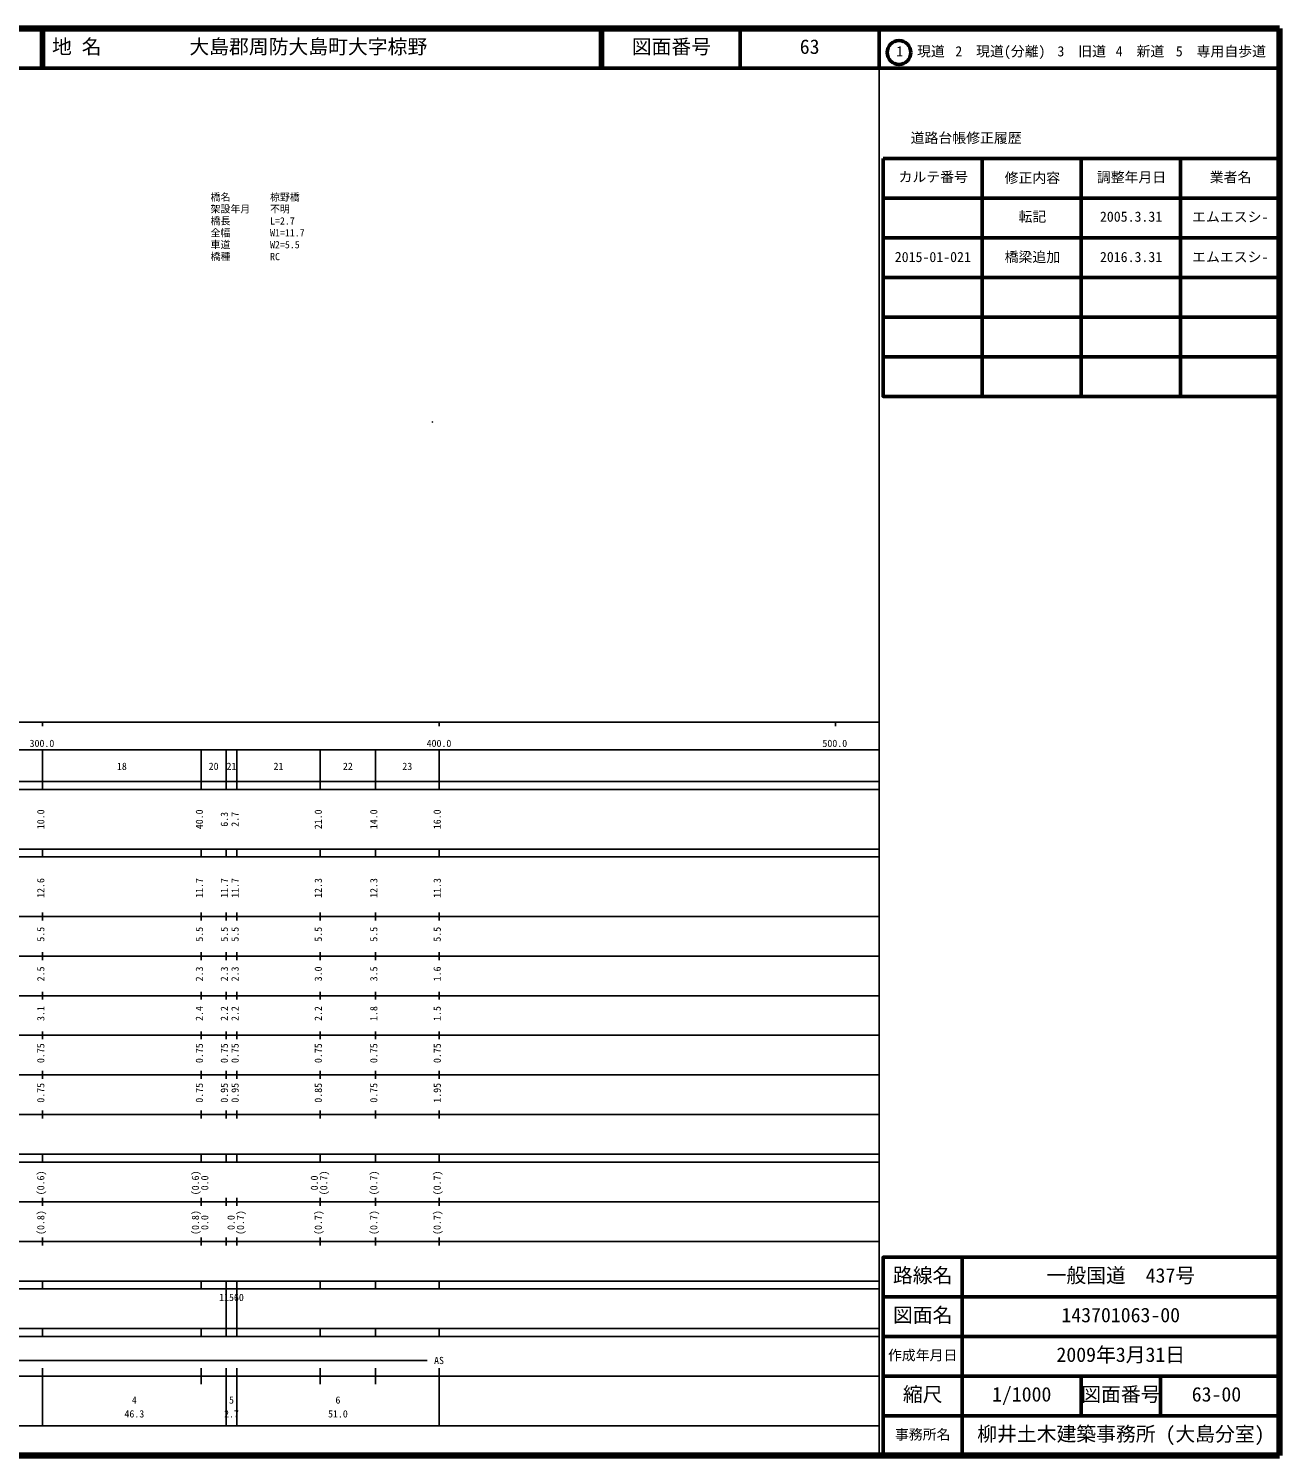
# Model space of a CAD drawing. Units: millimetres on the paper, with parts at other scales. Extents: x 40 to 680, y 20 to 380.
# Drawn here: x 364.5 to 680, y 20 to 380 of the extents above; entities that cross this region are included whole.
import ezdxf
from ezdxf.enums import TextEntityAlignment as Align

# ---------------------------------------------------------------- set-up
doc = ezdxf.new("R2010")
doc.units = ezdxf.units.MM
for name, color, linetype, lineweight in [('M-OTRS', 6, 'Continuous', 25), ('M-TTL', 2, 'Continuous', 140), ('M-TTL-BAND', 7, 'Continuous', 25), ('M-TTL-FRAM', 2, 'Continuous', 50), ('M-TTL-LINE', 7, 'Continuous', 50)]:
    doc.layers.add(name, color=color, linetype=linetype, lineweight=lineweight)
doc.layers.add('M-STR-HTXT', color=7, linetype='Continuous')
doc.layers.add('M-TTL-TXT', color=7, linetype='Continuous')
doc.styles.add('ＭＳ ゴシック', font='')
doc.styles.get('ＭＳ ゴシック').set_extended_font_data('MS Gothic')

msp = doc.modelspace()

# ---------------------------------------------------------------- linework, layer by layer
at = {"layer": 'M-OTRS'}
for radius in [0.0313, 0.025, 0.0188, 0.0125, 0.0063]:
    msp.add_circle((466.305, 280.721), radius, dxfattribs=at)
at = {"layer": 'M-TTL'}
for p, q in [((680, 380), (40, 380)), ((680, 20), (680, 380)), ((40, 20), (680, 20))]:
    msp.add_line(p, q, dxfattribs=at)
at = {"layer": 'M-TTL-BAND'}
for p, q in [((579, 20), (579, 370)), ((40, 205), (579, 205)), ((368, 205), (368, 204)), ((468, 205), (468, 204)), ((568, 205), (568, 204)), ((68, 198), (579, 198)), ((368, 188), (368, 198)), ((408, 188), (408, 198)), ((414.3, 188), (414.3, 198)), ((417, 188), (417, 198)), ((438, 188), (438, 198)), ((452, 188), (452, 198)), ((468, 188), (468, 198)), ((40, 190), (579, 190)), ((40, 188), (579, 188)), ((40, 173), (579, 173)), ((368, 171), (368, 173)), ((408, 171), (408, 173)), ((414.3, 171), (414.3, 173)), ((417, 171), (417, 173)), ((438, 171), (438, 173)), ((452, 171), (452, 173)), ((468, 171), (468, 173)), ((40, 171), (579, 171)), ((40, 156), (579, 156)), ((368, 155), (368, 157)), ((408, 155), (408, 157)), ((414.3, 155), (414.3, 157)), ((417, 155), (417, 157)), ((438, 155), (438, 157)), ((452, 155), (452, 157)), ((468, 155), (468, 157)), ((46, 146), (579, 146)), ((368, 145), (368, 147)), ((408, 145), (408, 147)), ((414.3, 145), (414.3, 147)), ((417, 145), (417, 147)), ((438, 145), (438, 147)), ((452, 145), (452, 147)), ((468, 145), (468, 147)), ((368, 135), (368, 137)), ((408, 135), (408, 137)), ((414.3, 135), (414.3, 137)), ((417, 135), (417, 137)), ((438, 135), (438, 137)), ((452, 135), (452, 137)), ((468, 135), (468, 137)), ((52, 136), (579, 136)), ((46, 126), (579, 126)), ((368, 125), (368, 127)), ((408, 125), (408, 127)), ((414.3, 125), (414.3, 127)), ((417, 125), (417, 127)), ((438, 125), (438, 127)), ((452, 125), (452, 127)), ((468, 125), (468, 127)), ((52, 116), (579, 116)), ((368, 115), (368, 117)), ((408, 115), (408, 117)), ((414.3, 115), (414.3, 117)), ((417, 115), (417, 117)), ((438, 115), (438, 117)), ((452, 115), (452, 117)), ((468, 115), (468, 117)), ((46, 106), (579, 106)), ((368, 105), (368, 107)), ((408, 105), (408, 107)), ((414.3, 105), (414.3, 107)), ((417, 105), (417, 107)), ((438, 105), (438, 107)), ((452, 105), (452, 107)), ((468, 105), (468, 107)), ((40, 96), (579, 96)), ((40, 94), (579, 94)), ((368, 94), (368, 96)), ((408, 94), (408, 96)), ((414.3, 94), (414.3, 96)), ((417, 94), (417, 96)), ((438, 94), (438, 96)), ((452, 94), (452, 96)), ((468, 94), (468, 96)), ((49, 84), (579, 84)), ((368, 83), (368, 85)), ((408, 83), (408, 85)), ((414.3, 83), (414.3, 85)), ((417, 83), (417, 85)), ((438, 83), (438, 85)), ((452, 83), (452, 85)), ((468, 83), (468, 85)), ((40, 74), (579, 74)), ((368, 73), (368, 75)), ((408, 73), (408, 75)), ((414.3, 73), (414.3, 75)), ((417, 73), (417, 75)), ((438, 73), (438, 75)), ((452, 73), (452, 75)), ((468, 73), (468, 75)), ((40, 64), (579, 64)), ((40, 62), (579, 62)), ((368, 62), (368, 64)), ((408, 62), (408, 64)), ((414.3, 62), (414.3, 64)), ((414.3, 52), (414.3, 62)), ((417, 62), (417, 64)), ((417, 52), (417, 62)), ((438, 62), (438, 64)), ((452, 62), (452, 64)), ((468, 62), (468, 64)), ((40, 52), (579, 52)), ((368, 50), (368, 52)), ((408, 50), (408, 52)), ((414.3, 50), (414.3, 52)), ((417, 50), (417, 52)), ((438, 50), (438, 52)), ((452, 50), (452, 52)), ((468, 50), (468, 52)), ((40, 50), (579, 50)), ((71, 44), (382.249, 44)), ((378.088, 44), (465, 44)), ((40, 40), (579, 40)), ((368, 27.5), (368, 42)), ((408, 38), (408, 42)), ((414.3, 27.5), (414.3, 42)), ((417, 27.5), (417, 42)), ((438, 38), (438, 42)), ((452, 38), (452, 42)), ((468, 27.5), (468, 42)), ((68, 27.5), (579, 27.5))]:
    msp.add_line(p, q, dxfattribs=at)
at = {"layer": 'M-TTL-FRAM'}
msp.add_line((580, 347.197), (680, 347.197), dxfattribs=at)
for points in [[(580, 347.197), (580, 287.197), (680, 287.197)], [(680, 70), (580, 70), (580, 20)]]:
    msp.add_lwpolyline(points, dxfattribs=at)
at = {"layer": 'M-TTL-LINE'}
for p, q in [((367.75, 380), (367.75, 370)), ((368.25, 380), (368.25, 370)), ((508.747, 380), (508.747, 370)), ((509.247, 380), (509.247, 370)), ((543.996, 380), (543.996, 370)), ((579, 380), (579, 370)), ((40, 370), (680, 370)), ((605, 347.197), (605, 287.197)), ((630, 347.197), (630, 287.197)), ((655, 347.197), (655, 287.197)), ((580, 337.197), (680, 337.197)), ((580, 327.197), (680, 327.197)), ((580, 317.197), (680, 317.197)), ((580, 307.197), (680, 307.197)), ((580, 297.197), (680, 297.197)), ((600, 70), (600, 20)), ((680, 60), (580, 60)), ((680, 50), (580, 50)), ((680, 40), (580, 40)), ((630, 40), (630, 30)), ((650, 40), (650, 30)), ((680, 30), (580, 30))]:
    msp.add_line(p, q, dxfattribs=at)
msp.add_circle((584.031, 373.958), 3, dxfattribs=at)

# ---------------------------------------------------------------- texts
at = {"layer": 'M-STR-HTXT', "style": 'ＭＳ ゴシック'}
for s, p in [('橋名\u3000\u3000\u3000\u3000椋野橋', (410.376, 336.003)), ('架設年月\u3000\u3000不明', (410.376, 333.003)), ('橋長\u3000\u3000\u3000\u3000L=2.7', (410.376, 330.003)), ('全幅\u3000\u3000\u3000\u3000W1=11.7', (410.376, 327.003)), ('車道\u3000\u3000\u3000\u3000W2=5.5', (410.376, 324.003)), ('橋種\u3000\u3000\u3000\u3000RC', (410.376, 321.003))]:
    msp.add_text(s, height=1.833, dxfattribs=at).set_placement(p, align=Align.BOTTOM_LEFT)
at = {"layer": 'M-TTL-BAND', "style": 'ＭＳ ゴシック'}
for s, p in [('300.0', (364.719, 198.195)), ('400.0', (464.875, 198.195)), ('500.0', (564.719, 198.195)), ('18', (386.75, 192.405)), ('20', (409.9, 192.405)), ('21', (414.4, 192.405)), ('21', (426.25, 192.405)), ('22', (443.75, 192.405)), ('23', (458.75, 192.405)), ('11560', (412.525, 58.405)), ('AS', (466.75, 42.5)), ('4', (390.525, 32.523)), ('5', (415.025, 32.523)), ('6', (441.875, 32.523)), ('46.3', (388.65, 29.033)), ('2.7', (413.775, 29.033)), ('51.0', (440, 29.033))]:
    msp.add_text(s, height=1.833, dxfattribs=at).set_placement(p, align=Align.BOTTOM_LEFT)
for s, p in [('10.0', (369, 178)), ('40.0', (409, 178)), ('6.3', (415.3, 178.625)), ('2.7', (418, 178.625)), ('21.0', (439, 178)), ('14.0', (453, 178)), ('16.0', (469, 178)), ('12.6', (369, 160.674)), ('11.7', (409, 160.674)), ('11.7', (415.3, 160.674)), ('11.7', (418, 160.674)), ('12.3', (439, 160.674)), ('12.3', (453, 160.674)), ('11.3', (469, 160.674)), ('5.5', (369, 149.625)), ('5.5', (409, 149.625)), ('5.5', (415.3, 149.625)), ('5.5', (418, 149.625)), ('5.5', (439, 149.625)), ('5.5', (453, 149.625)), ('5.5', (469, 149.625)), ('2.5', (369, 139.625)), ('2.3', (409, 139.625)), ('2.3', (415.3, 139.625)), ('2.3', (418, 139.625)), ('3.0', (439, 139.625)), ('3.5', (453, 139.625)), ('1.6', (469, 139.625)), ('3.1', (369, 129.625)), ('2.4', (409, 129.625)), ('2.2', (415.3, 129.625)), ('2.2', (418, 129.625)), ('2.2', (439, 129.625)), ('1.8', (453, 129.625)), ('1.5', (469, 129.625)), ('0.75', (369, 119)), ('0.75', (409, 119)), ('0.75', (415.3, 119)), ('0.75', (418, 119)), ('0.75', (439, 119)), ('0.75', (453, 119)), ('0.75', (469, 119)), ('0.75', (369, 109)), ('0.75', (409, 109)), ('0.95', (415.3, 109)), ('0.95', (418, 109)), ('0.85', (439, 109)), ('0.75', (453, 109)), ('1.95', (469, 109)), ('(0.6)', (369, 85.639)), ('(0.6)', (408, 85.639)), ('0.0', (410.37, 86.889)), ('0.0', (438, 86.889)), ('(0.7)', (440.37, 85.639)), ('(0.7)', (453, 85.639)), ('(0.7)', (469, 85.639)), ('(0.8)', (369, 75.639)), ('(0.8)', (408, 75.639)), ('0.0', (410.37, 76.889)), ('0.0', (417, 76.889)), ('(0.7)', (419.37, 75.639)), ('(0.7)', (439, 75.639)), ('(0.7)', (453, 75.639)), ('(0.7)', (469, 75.639))]:
    msp.add_text(s, height=1.833, rotation=90, dxfattribs=at).set_placement(p, align=Align.BOTTOM_LEFT)
at = {"layer": 'M-TTL-TXT', "style": 'ＭＳ ゴシック'}
for s, height, p in [('地 名', 3.666, (370.38, 372.5)), ('大島郡周防大島町大字椋野', 3.666, (405.024, 372.5)), ('図面番号', 3.666, (516.621, 372.5)), ('63', 3.666, (558.996, 372.5)), ('1\u3000現道', 2.566, (583.323, 372.208)), ('2\u3000現道(分離)', 2.566, (598.244, 372.208)), ('3\u3000旧道', 2.566, (623.996, 372.208)), ('4\u3000新道', 2.566, (638.699, 372.208)), ('5\u3000専用自歩道', 2.566, (653.853, 372.208)), ('道路台帳修正履歴', 2.566, (586.968, 350.363)), ('カルテ番号', 2.566, (583.925, 340.527)), ('修正内容', 2.566, (610.675, 340.273)), ('調整年月日', 2.566, (633.925, 340.447)), ('業者名', 2.566, (662.425, 340.447)), ('転記', 2.566, (614.175, 330.495)), ('2005.3.31', 2.566, (634.712, 330.495)), ('エムエスシ-', 2.566, (657.962, 330.439)), ('橋梁追加', 2.566, (610.675, 320.318)), ('2015-01-021', 2.566, (582.962, 320.318)), ('2016.3.31', 2.566, (634.712, 320.318)), ('エムエスシ-', 2.566, (657.962, 320.318)), ('路線名', 3.666, (582.5, 62.5)), ('一般国道\u3000437号', 3.666, (621.25, 62.5)), ('図面名', 3.666, (582.5, 52.5)), ('143701063-00', 3.666, (625, 52.5)), ('作成年月日', 2.566, (581.25, 43.25)), ('2009年3月31日', 3.666, (623.75, 42.5)), ('縮尺', 3.666, (585, 32.5)), ('1/1000', 3.666, (607.5, 32.5)), ('図面番号', 3.666, (630, 32.5)), ('63-00', 3.666, (657.875, 32.5)), ('事務所名', 2.566, (583, 23.25)), ('柳井土木建築事務所 (大島分室)', 3.666, (603.75, 22.5))]:
    msp.add_text(s, height=height, dxfattribs=at).set_placement(p, align=Align.BOTTOM_LEFT)

doc.saveas('drawing.dxf')
